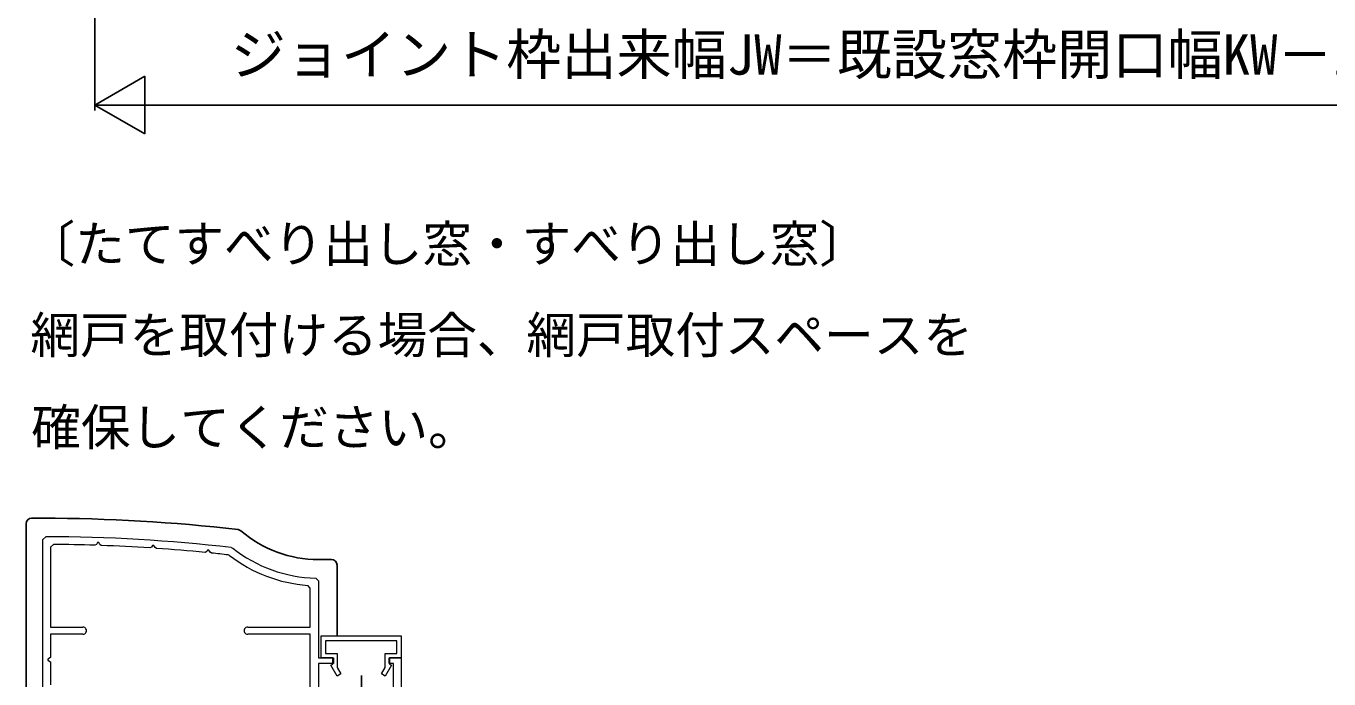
# Model space of a CAD drawing. Units: millimetres, scale not verified. Extents: x -525 to 525, y -783 to 778.
# Drawn here: x 120.6 to 357, y 23.9 to 142.4 of the extents above; entities that cross this region are included whole.
import ezdxf
from ezdxf.enums import TextEntityAlignment as Align

# ---------------------------------------------------------------- set-up
doc = ezdxf.new("R2010")
doc.units = ezdxf.units.MM
doc.header["$LTSCALE"] = 4
for name, color, linetype in [('0-2_USER1', 3, 'Continuous'), ('0-6_YKK_13', 4, 'Continuous'), ('0-8_YKK_D', 6, 'Continuous')]:
    doc.layers.add(name, color=color, linetype=linetype)
doc.layers.add('0-3_YKK_11', color=7, linetype='Continuous', lineweight=18)
doc.styles.add('ＭＳ ゴシック', font='')
doc.styles.get('ＭＳ ゴシック').set_extended_font_data('MS Gothic')

msp = doc.modelspace()

# ---------------------------------------------------------------- linework, layer by layer
at = {"layer": '0-3_YKK_11', "color": 30}
for p, q in [((157.825, 47.755), (158.08, 47.649)), ((157.522, 46.308), (157.272, 46.409))]:
    msp.add_line(p, q, dxfattribs=at)
for points in [[(123.651, -2.592), (123.651, 49.207), (124.152, 49.707)], [(125.554, 48.302), (125.051, 47.802), (125.051, 33.308), (130.901, 33.308)], [(134.23, 48.12), (133.98, 48.27), (133.766, 48.64), (133.536, 48.64), (133.344, 48.309), (133.075, 48.159)], [(144.232, 47.598), (143.992, 47.747), (143.766, 48.138), (143.536, 48.138), (143.354, 47.825), (143.075, 47.675)], [(154.234, 46.737), (154.005, 46.886), (153.766, 47.299), (153.536, 47.299), (153.364, 47.003), (153.075, 46.854)], [(173.161, 42.212), (173.651, 41.713), (173.651, 27.708), (176.351, 27.708), (176.351, 26.708), (173.651, 26.708), (173.651, 20.808), (187.251, 20.808), (187.251, 26.708), (186.451, 26.708), (186.451, 27.708), (188.651, 27.708), (188.651, 19.408), (172.151, 19.408), (172.151, 32.008), (160.801, 32.008)], [(160.801, 33.308), (172.151, 33.308), (172.151, 40.382), (171.688, 40.881)], [(130.901, 32.008), (125.051, 32.008), (125.051, 27.812), (124.551, 27.523), (124.551, 27.292), (125.051, 27.003), (125.051, 22.812)]]:
    msp.add_lwpolyline(points, dxfattribs=at)
msp.add_lwpolyline([(174.151, 31.708), (188.651, 31.708), (188.651, 27.708), (186.551, 27.708), (186.551, 26.608), (186.924, 26.392), (185.778, 24.408), (185.086, 24.808), (185.751, 25.96), (185.751, 28.508), (187.851, 28.508), (187.851, 30.808), (174.951, 30.808), (174.951, 28.508), (177.051, 28.508), (177.051, 25.96), (177.716, 24.808), (177.024, 24.408), (175.878, 26.392), (176.251, 26.608), (176.251, 27.708), (174.151, 27.708)], close=True, dxfattribs=at)
for centre, radius, start, end in [((123.651, -250.292), 300, 83.45903, 89.90435), ((123.651, -250.292), 298.6, 88.19148, 89.63482), ((123.651, -250.292), 298.6, 86.27024, 87.96974), ((123.651, -250.292), 298.6, 84.34493, 86.04781), ((173.651, 67.208), 25, 231.47489, 268.87648), ((123.651, -250.292), 298.6, 83.53493, 84.1213), ((173.651, 67.208), 26.4, 232.34107, 265.73615), ((130.901, 32.658), 0.65, 270, 90.00002), ((160.801, 32.658), 0.65, 89.99999, 270.00001)]:
    msp.add_arc(centre, radius, start, end, dxfattribs=at)
at = {"layer": '0-6_YKK_13'}
for p, q in [((120.592, 52.067), (120.592, -2.592)), ((123.651, 53.067), (121.592, 53.067)), ((176.01, 45.567), (173.651, 45.567)), ((177.01, 31.708), (177.01, 44.567)), ((181.451, 24.561), (181.451, 9.878))]:
    msp.add_line(p, q, dxfattribs=at)
for centre, radius, start, end in [((121.592, 52.067), 1, 90, 180), ((123.651, -250.292), 303.357, 83.29839, 90), ((158.936, 50.001), 1, 49.46294, 83.29839), ((173.651, 67.208), 21.643, 229.46294, 270), ((176.01, 44.567), 1, 0, 90)]:
    msp.add_arc(centre, radius, start, end, dxfattribs=at)
at = {"layer": '0-8_YKK_D'}
for p, q in [((133.065, 250.528), (133.065, 127.028)), ((133.065, 128.028), (142.158, 133.278)), ((142.158, 122.778), (142.158, 133.278)), ((133.065, 128.028), (142.158, 122.778)), ((133.065, 128.028), (151.251, 128.028)), ((143.565, 128.028), (470.065, 128.028))]:
    msp.add_line(p, q, dxfattribs=at)

# ---------------------------------------------------------------- texts
at = {"layer": '0-2_USER1', "style": 'ＭＳ ゴシック'}
for s, p in [('〔たてすべり出し窓・すべり出し窓〕', (120.517, 97.564)), ('網戸を取付ける場合、網戸取付スペースを', (121.386, 81.03)), ('確保してください。', (121.54, 64.291))]:
    msp.add_text(s, height=6.598, dxfattribs=at).set_placement(p, align=Align.BOTTOM_LEFT)
at = {"layer": '0-8_YKK_D', "style": 'ＭＳ ゴシック'}
msp.add_text('ジョイント枠出来幅JW＝既設窓枠開口幅KW－10', height=7.331, dxfattribs=at).set_placement((157.724, 131.335), align=Align.BOTTOM_LEFT)

doc.saveas('drawing.dxf')
